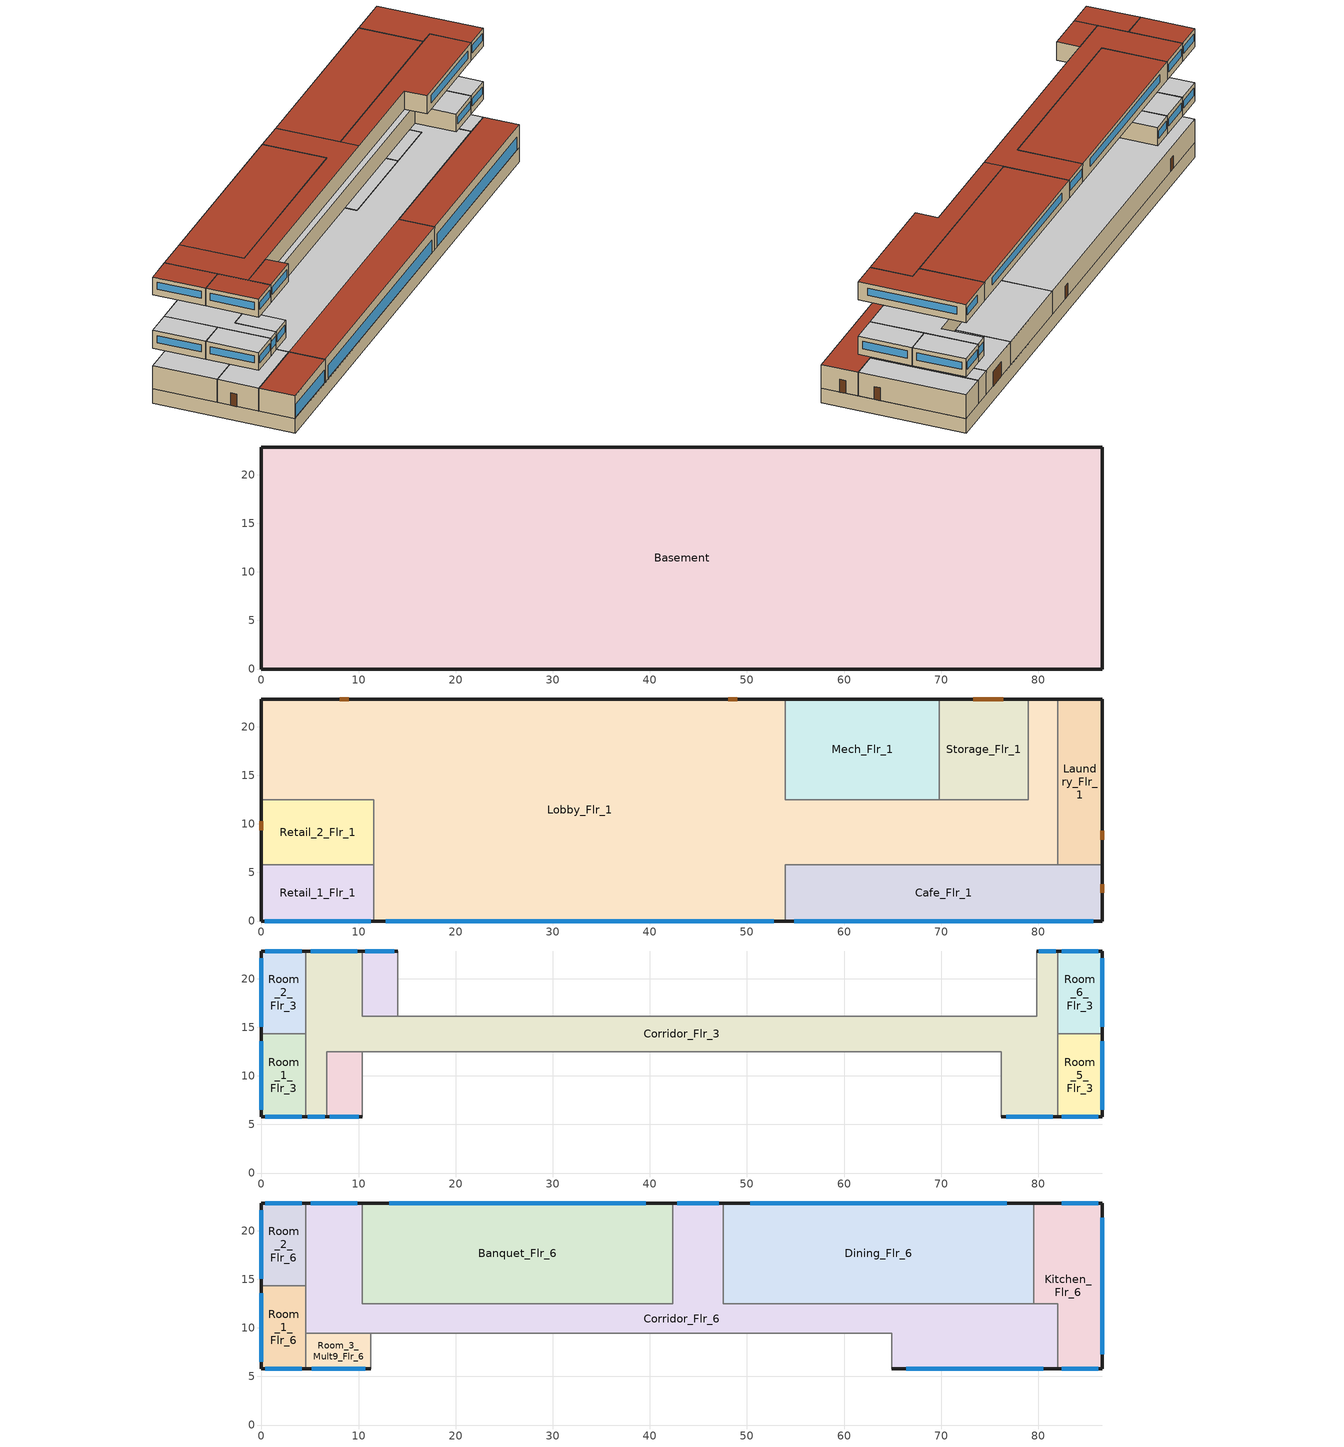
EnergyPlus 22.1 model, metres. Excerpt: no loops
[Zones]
Basement
 floor adiabatic (basement_floor): 86.56,22.86 86.56,0 0,0 0,22.86 z-2.44
 wall ground (Basement_Wall_North_Cfactor): 86.56,22.86 0,22.86 z-2.44:0
 wall ground (Basement_Wall_East_Cfactor): 86.56,0 86.56,22.86 z-2.44:0
 wall ground (Basement_Wall_South_Cfactor): 0,0 86.56,0 z-2.44:0
 wall ground (Basement_Wall_West_Cfactor): 0,22.86 0,0 z-2.44:0
Retail_1_Flr_1
 floor to Basement (nonres_floor): 11.58,5.79 11.58,0 0,0 0,5.79 z0
 wall outside (nonres_ext_wall_grd): 0,5.79 0,0 11.58,0 z0:3.96
 wall to Retail_2_Flr_1 (int_wall): 11.58,5.79 0,5.79 z0:3.96
 wall to Lobby_Flr_1 (int_wall): 11.58,0 11.58,5.79 z0:3.96
 window (NonresWindow_U_0.367_SHGC_0.376): 0.33,0 11.25,0 z0.15:2.28
 roof outside (nonres_roof): 0,5.79 0,0 11.58,0 11.58,5.79 z3.96
Retail_2_Flr_1
 floor to Basement (nonres_floor): 11.58,12.5 11.58,5.79 0,5.79 0,12.5 z0
 wall outside (nonres_ext_wall_grd): 0,12.5 0,5.79 z0:3.96
 wall to Lobby_Flr_1 (int_wall): 11.58,5.79 11.58,12.5 0,12.5 z0:3.96
 door (Swinging Door_con): 0,10.28 0,9.37 z0:2.13
 ceiling adiabatic (nonres_floor_ceiling): 0,12.5 0,5.79 11.58,5.79 11.58,12.5 z3.96
Mech_Flr_1
 floor to Basement (nonres_floor): 69.8,22.86 69.8,12.5 53.95,12.5 53.95,22.86 z0
 wall outside (nonres_ext_wall_grd): 69.8,22.86 53.95,22.86 z0:3.96
 wall to Storage_Flr_1 (int_wall): 69.8,12.5 69.8,22.86 z0:3.96
 wall to Lobby_Flr_1 (int_wall): 53.95,22.86 53.95,12.5 69.8,12.5 z0:3.96
 ceiling adiabatic (nonres_floor_ceiling): 53.95,22.86 53.95,12.5 69.8,12.5 69.8,22.86 z3.96
Storage_Flr_1
 floor to Basement (nonres_floor): 78.94,22.86 78.94,12.5 69.8,12.5 69.8,22.86 z0
 wall outside (nonres_ext_wall_grd): 78.94,22.86 69.8,22.86 z0:3.96
 wall to Lobby_Flr_1 (int_wall): 69.8,12.5 78.94,12.5 78.94,22.86 z0:3.96
 door (Overhead Door_con): 76.37,22.86 73.32,22.86 z0:2.44
 ceiling adiabatic (nonres_floor_ceiling): 69.8,22.86 69.8,12.5 78.94,12.5 78.94,22.86 z3.96
Laundry_Flr_1
 floor to Basement (nonres_floor): 86.56,22.86 86.56,5.79 81.99,5.79 81.99,22.86 z0
 wall outside (nonres_ext_wall_grd): 86.56,5.79 86.56,22.86 81.99,22.86 z0:3.96
 wall to Cafe_Flr_1 (int_wall): 81.99,5.79 86.56,5.79 z0:3.96
 wall to Lobby_Flr_1 (int_wall): 81.99,22.86 81.99,5.79 z0:3.96
 door (Swinging Door_con): 86.56,8.36 86.56,9.28 z0:2.13
 ceiling adiabatic (nonres_floor_ceiling): 81.99,22.86 81.99,5.79 86.56,5.79 86.56,22.86 z3.96
Cafe_Flr_1
 floor to Basement (nonres_floor): 86.56,5.79 86.56,0 53.95,0 53.95,5.79 z0
 wall outside (nonres_ext_wall_grd): 53.95,0 86.56,0 86.56,5.79 z0:3.96
 wall to Lobby_Flr_1 (int_wall): 81.99,5.79 53.95,5.79 53.95,0 z0:3.96
 window (NonresWindow_U_0.367_SHGC_0.376): 54.88,0 85.63,0 z0.15:2.28
 door (Swinging Door_con): 86.56,2.9 86.56,3.81 z0:2.13
 roof outside (nonres_roof): 53.95,5.79 53.95,0 86.56,0 86.56,5.79 z3.96
Lobby_Flr_1
 floor to Basement (nonres_floor): 0,12.5 0,22.86 53.95,22.86 53.95,0 11.58,0 11.58,12.5 z0; 53.95,12.5 78.94,12.5 78.94,22.86 81.99,22.86 81.99,5.79 53.95,5.79 z0
 wall outside (nonres_ext_wall_grd): 53.95,22.86 0,22.86 0,12.5 / 81.99,22.86 78.94,22.86 / 11.58,0 53.95,0 z0:3.96
 window (NonresWindow_U_0.367_SHGC_0.376): 12.79,0 52.74,0 z0.15:2.28
 door (Swinging Door_con): 49,22.86 48.09,22.86 / 8.99,22.86 8.08,22.86 z0:2.13
 ceiling adiabatic (nonres_floor_ceiling): 0,12.5 11.58,12.5 11.58,5.79 81.99,5.79 81.99,22.86 78.94,22.86 78.94,12.5 53.95,12.5 53.95,22.86 0,22.86 z3.96
 roof outside (nonres_roof): 11.58,5.79 11.58,0 53.95,0 53.95,5.79 z3.96
Room_1_Flr_3
 floor adiabatic (nonres_floor): 4.57,14.33 4.57,5.79 0,5.79 0,14.33 z7.01
 wall outside (res_ext_wall_mid): 0,14.33 0,5.79 4.57,5.79 z7.01:10.06
 wall to Room_2_Flr_3 (int_wall): 4.57,14.33 0,14.33 z7.01:10.06
 wall to Corridor_Flr_3 (int_wall): 4.57,5.79 4.57,14.33 z7.01:10.06
 window (ResWindow_U_0.367_SHGC_0.376): 0.4,5.79 4.17,5.79 / 0,13.58 0,6.54 z8.11:9.33
 ceiling adiabatic (nonres_floor_ceiling): 0,14.33 0,5.79 4.57,5.79 4.57,14.33 z10.06
Room_2_Flr_3
 floor adiabatic (nonres_floor): 4.57,22.86 4.57,14.33 0,14.33 0,22.86 z7.01
 wall outside (res_ext_wall_mid): 4.57,22.86 0,22.86 0,14.33 z7.01:10.06
 wall to Corridor_Flr_3 (int_wall): 4.57,14.33 4.57,22.86 z7.01:10.06
 window (ResWindow_U_0.367_SHGC_0.376): 4.17,22.86 0.4,22.86 / 0,22.11 0,15.07 z8.11:9.33
 ceiling adiabatic (nonres_floor_ceiling): 0,22.86 0,14.33 4.57,14.33 4.57,22.86 z10.06
Room_3_Mult19_Flr_3
 floor adiabatic (nonres_floor): 10.36,12.5 10.36,5.79 6.71,5.79 6.71,12.5 z7.01
 wall outside (res_ext_wall_mid): 6.71,5.79 10.36,5.79 z7.01:10.06
 wall adiabatic (int_wall): 10.36,5.79 10.36,12.5 6.71,12.5 6.71,5.79 z7.01:10.06
 window (ResWindow_U_0.367_SHGC_0.376): 7.03,5.79 10.04,5.79 z8.11:9.33
 ceiling adiabatic (nonres_floor_ceiling): 6.71,12.5 6.71,5.79 10.36,5.79 10.36,12.5 z10.06
Room_4_Mult19_Flr_3
 floor adiabatic (nonres_floor): 14.02,22.86 14.02,16.15 10.36,16.15 10.36,22.86 z7.01
 wall outside (res_ext_wall_mid): 14.02,22.86 10.36,22.86 z7.01:10.06
 wall adiabatic (int_wall): 10.36,22.86 10.36,16.15 14.02,16.15 14.02,22.86 z7.01:10.06
 window (ResWindow_U_0.367_SHGC_0.376): 13.7,22.86 10.68,22.86 z8.11:9.33
 ceiling adiabatic (nonres_floor_ceiling): 10.36,22.86 10.36,16.15 14.02,16.15 14.02,22.86 z10.06
Room_5_Flr_3
 floor adiabatic (nonres_floor): 86.56,14.33 86.56,5.79 81.99,5.79 81.99,14.33 z7.01
 wall outside (res_ext_wall_mid): 81.99,5.79 86.56,5.79 86.56,14.33 z7.01:10.06
 wall to Room_6_Flr_3 (int_wall): 86.56,14.33 81.99,14.33 z7.01:10.06
 wall to Corridor_Flr_3 (int_wall): 81.99,14.33 81.99,5.79 z7.01:10.06
 window (ResWindow_U_0.367_SHGC_0.376): 86.56,6.54 86.56,13.58 / 82.39,5.79 86.16,5.79 z8.11:9.33
 ceiling adiabatic (nonres_floor_ceiling): 81.99,14.33 81.99,5.79 86.56,5.79 86.56,14.33 z10.06
Room_6_Flr_3
 floor adiabatic (nonres_floor): 86.56,22.86 86.56,14.33 81.99,14.33 81.99,22.86 z7.01
 wall outside (res_ext_wall_mid): 86.56,14.33 86.56,22.86 81.99,22.86 z7.01:10.06
 wall to Corridor_Flr_3 (int_wall): 81.99,22.86 81.99,14.33 z7.01:10.06
 window (ResWindow_U_0.367_SHGC_0.376): 86.16,22.86 82.39,22.86 / 86.56,15.07 86.56,22.11 z8.11:9.33
 ceiling adiabatic (nonres_floor_ceiling): 81.99,22.86 81.99,14.33 86.56,14.33 86.56,22.86 z10.06
Corridor_Flr_3
 floor adiabatic (nonres_floor): 4.57,5.79 4.57,22.86 10.36,22.86 10.36,12.5 6.71,12.5 6.71,5.79 z7.01; 10.36,16.15 76.2,16.15 76.2,12.5 10.36,12.5 z7.01; 76.2,16.15 79.86,16.15 79.86,22.86 81.99,22.86 81.99,5.79 76.2,5.79 z7.01
 wall outside (nonres_ext_wall_mid): 10.36,22.86 4.57,22.86 / 81.99,22.86 79.86,22.86 / 4.57,5.79 6.71,5.79 / 76.2,5.79 81.99,5.79 z7.01:10.06
 wall adiabatic (int_wall): 6.71,5.79 6.71,12.5 76.2,12.5 76.2,5.79 / 79.86,22.86 79.86,16.15 10.36,16.15 10.36,22.86 z7.01:10.06
 window (NonresWindow_U_0.367_SHGC_0.376): 9.86,22.86 5.08,22.86 / 81.81,22.86 80.04,22.86 / 4.76,5.79 6.52,5.79 / 76.71,5.79 81.48,5.79 z8.11:9.33
 ceiling adiabatic (nonres_floor_ceiling): 4.57,5.79 6.71,5.79 6.71,12.5 10.36,12.5 10.36,22.86 4.57,22.86 z10.06; 10.36,12.5 76.2,12.5 76.2,16.15 10.36,16.15 z10.06; 76.2,5.79 81.99,5.79 81.99,22.86 79.86,22.86 79.86,16.15 76.2,16.15 z10.06
Room_1_Flr_6
 floor adiabatic (nonres_floor): 4.57,14.33 4.57,5.79 0,5.79 0,14.33 z16.15
 wall outside (res_ext_wall_top): 0,14.33 0,5.79 4.57,5.79 z16.15:19.2
 wall to Room_2_Flr_6 (int_wall): 4.57,14.33 0,14.33 z16.15:19.2
 wall adiabatic (int_wall): 4.57,5.79 4.57,14.33 z16.15:19.2
 window (ResWindow_U_0.367_SHGC_0.376): 0.4,5.79 4.17,5.79 / 0,13.58 0,6.54 z17.26:18.48
 roof outside (res_roof): 0,14.33 0,5.79 4.57,5.79 4.57,14.33 z19.2
Room_2_Flr_6
 floor adiabatic (nonres_floor): 4.57,22.86 4.57,14.33 0,14.33 0,22.86 z16.15
 wall outside (res_ext_wall_top): 4.57,22.86 0,22.86 0,14.33 z16.15:19.2
 wall adiabatic (int_wall): 4.57,14.33 4.57,22.86 z16.15:19.2
 window (ResWindow_U_0.367_SHGC_0.376): 4.17,22.86 0.4,22.86 / 0,22.11 0,15.07 z17.26:18.48
 roof outside (res_roof): 0,22.86 0,14.33 4.57,14.33 4.57,22.86 z19.2
Room_3_Mult9_Flr_6
 floor adiabatic (nonres_floor): 11.28,9.45 11.28,5.79 4.57,5.79 4.57,9.45 z16.15
 wall outside (res_ext_wall_top): 4.57,5.79 11.28,5.79 z16.15:19.2
 wall adiabatic (int_wall): 11.28,5.79 11.28,9.45 4.57,9.45 4.57,5.79 z16.15:19.2
 window (ResWindow_U_0.367_SHGC_0.376): 5.16,5.79 10.69,5.79 z17.26:18.48
 roof outside (res_roof): 4.57,9.45 4.57,5.79 11.28,5.79 11.28,9.45 z19.2
Banquet_Flr_6
 floor adiabatic (nonres_floor): 42.37,22.86 42.37,12.5 10.36,12.5 10.36,22.86 z16.15
 wall outside (nonres_ext_wall_top): 42.37,22.86 10.36,22.86 z16.15:19.2
 wall to Corridor_Flr_6 (int_wall): 10.36,22.86 10.36,12.5 42.37,12.5 42.37,22.86 z16.15:19.2
 window (NonresWindow_U_0.367_SHGC_0.376): 39.57,22.86 13.16,22.86 z17.26:18.48
 roof outside (nonres_roof): 10.36,22.86 10.36,12.5 42.37,12.5 42.37,22.86 z19.2
Dining_Flr_6
 floor adiabatic (nonres_floor): 79.55,22.86 79.55,12.5 47.55,12.5 47.55,22.86 z16.15
 wall outside (nonres_ext_wall_top): 79.55,22.86 47.55,22.86 z16.15:19.2
 wall to Kitchen_Flr_6 (int_wall): 79.55,12.5 79.55,22.86 z16.15:19.2
 wall adiabatic (int_wall): 47.55,12.5 79.55,12.5 z16.15:19.2
 wall to Corridor_Flr_6 (int_wall): 47.55,22.86 47.55,12.5 z16.15:19.2
 window (NonresWindow_U_0.367_SHGC_0.376): 76.75,22.86 50.35,22.86 z17.26:18.48
 roof outside (nonres_roof): 47.55,22.86 47.55,12.5 79.55,12.5 79.55,22.86 z19.2
Kitchen_Flr_6
 floor adiabatic (nonres_floor): 79.55,12.5 79.55,22.86 86.56,22.86 86.56,5.79 81.99,5.79 81.99,12.5 z16.15
 wall outside (nonres_ext_wall_top): 81.99,5.79 86.56,5.79 86.56,22.86 79.55,22.86 z16.15:19.2
 wall adiabatic (int_wall): 79.55,12.5 81.99,12.5 z16.15:19.2
 wall to Corridor_Flr_6 (int_wall): 81.99,12.5 81.99,5.79 z16.15:19.2
 window (NonresWindow_U_0.367_SHGC_0.376): 86.16,22.86 82.39,22.86 / 86.56,7.29 86.56,21.37 / 82.39,5.79 86.16,5.79 z17.26:18.48
 roof outside (nonres_roof): 79.55,12.5 81.99,12.5 81.99,5.79 86.56,5.79 86.56,22.86 79.55,22.86 z19.2
Corridor_Flr_6
 floor adiabatic (nonres_floor): 4.57,9.45 4.57,22.86 10.36,22.86 10.36,12.5 42.37,12.5 42.37,22.86 47.55,22.86 47.55,12.5 81.99,12.5 81.99,5.79 64.92,5.79 64.92,9.45 z16.15
 wall outside (nonres_ext_wall_top): 10.36,22.86 4.57,22.86 / 47.55,22.86 42.37,22.86 / 64.92,5.79 81.99,5.79 z16.15:19.2
 wall adiabatic (int_wall): 81.99,12.5 47.55,12.5 / 4.57,22.86 4.57,9.45 64.92,9.45 64.92,5.79 z16.15:19.2
 window (NonresWindow_U_0.367_SHGC_0.376): 9.86,22.86 5.08,22.86 / 47.09,22.86 42.82,22.86 / 66.42,5.79 80.5,5.79 z17.26:18.48
 roof outside (nonres_roof): 4.57,9.45 47.55,9.45 47.55,22.86 42.37,22.86 42.37,12.5 10.36,12.5 10.36,22.86 4.57,22.86 z19.2; 47.55,9.45 64.92,9.45 64.92,5.79 81.99,5.79 81.99,12.5 47.55,12.5 z19.2
[Building]
HotelLarge: North Axis {deg}=0; Terrain=City; Loads Convergence Tolerance Value {W}=0.04; Temperature Convergence Tolerance Value {deltaC}=0.2; Solar Distribution=FullInteriorAndExterior; Maximum Number of Warmup Days=25; Minimum Number of Warmup Days=6
[Site:Location]
Site:Location=William R Fairchild_WA_USA Design_Conditions; Latitude {N+ S-}=48.12; Longitude {W- E+}=-123.5; Time Zone Relative to GMT {GMT+/-}=-8; Elevation {m}=91
[SizingPeriod:DesignDay] Day of Month=21; Dry-Bulb Temperature Range Modifier Type=DefaultMultipliers; Humidity Condition Type=Wetbulb; Barometric Pressure {Pa}=100237; Rain {Yes/No}=No; Snow on ground {Yes/No}=No; Daylight Savings Time Indicator=No
Name | Month | Day Type | Maximum Dry-Bulb Temperature {C} | Daily Dry-Bulb Temperature Range {C} | Wetbulb at Maximum Dry-Bulb {C} | Wind Speed {m/s} design conditions vs. traditional 6.71 m/s (15 mph) | Wind Direction {Degrees; N=0, S=180} | Solar Model Indicator | Clearness {0.0 to 1.1} | Wind Speed {m/s} design conditions vs. traditional 3.35 m/s (7mph) | ASHRAE Clear Sky Optical Depth for Beam Irradiance (taub) | ASHRAE Clear Sky Optical Depth for Diffuse Irradiance (taud)
William R Fairchild Ann Htg 99.6% Condns DB | 1 | WinterDesignDay | -4.3 | 0 | -4.3 | 1.2 | 110 | ASHRAEClearSky | 0
William R Fairchild Ann Clg .4% Condns DB=>MWB | 8 | SummerDesignDay | 26.4 | 9.1 | 17 |  | 90 | ASHRAETau |  | 2.1 | 0.364 | 2.489
[Site:WaterMainsTemperature]
Calculation Method=Correlation; Annual average outdoor air temperature {C}=9.23333; Maximum difference in monthly average outdoor air temperatures {C}=11.6
[Site:GroundTemperature:FCfactorMethod]
January Ground Temperature {C}=9.3; February Ground Temperature {C}=6.7; March Ground Temperature {C}=4.1; April Ground Temperature {C}=4.2; May Ground Temperature {C}=4.2; June Ground Temperature {C}=5.9; July Ground Temperature {C}=9; August Ground Temperature {C}=10; September Ground Temperature {C}=13.3; October Ground Temperature {C}=15; November Ground Temperature {C}=15.7; December Ground Temperature {C}=13.4
[Material:NoMass]
Opaque Door panel_con: MediumRough, 0.475973, 0.9, 0.7, 0.7
Overhead Door_con Panel: MediumRough, 0.568097, 0.9, 0.7, 0.7
CP02 CARPET PAD: VeryRough, 0.21648, 0.9, 0.7, 0.8
Nonres_Roof_Insulation; Res_Roof_Insulation: MediumSmooth, 5.30668, 0.9, 0.7, 0.7
Nonres_Exterior_Wall_Insulation_grd: MediumSmooth, 1.21876, 0.9, 0.7, 0.7
Nonres_Exterior_Wall_Insulation_mid: MediumSmooth, 0.923326, 0.9, 0.7, 0.7
Nonres_Exterior_Wall_Insulation_top: MediumSmooth, 0.908035, 0.9, 0.7, 0.7
Res_Exterior_Wall_Insulation_mid: MediumSmooth, 1.0173, 0.9, 0.7, 0.7
Res_Exterior_Wall_Insulation_top: MediumSmooth, 0.999625, 0.9, 0.7, 0.7
Nonres_Floor_Insulation: MediumSmooth, 4.13066, 0.9, 0.7, 0.7
[Construction]
Swinging Door_con: Opaque Door panel_con
Overhead Door_con: Overhead Door_con Panel
InteriorFurnishings: Std Wood 6inch
int_wall: G01 13mm gypsum board, G01 13mm gypsum board
nonres_roof: F13 Built-up roofing, Nonres_Roof_Insulation, F08 Metal surface
res_roof: F13 Built-up roofing, Res_Roof_Insulation, F08 Metal surface
nonres_ext_wall_grd: 200mm Normalweight concrete wall, Nonres_Exterior_Wall_Insulation_grd, G01 13mm gypsum board
nonres_ext_wall_mid: 200mm Normalweight concrete wall, Nonres_Exterior_Wall_Insulation_mid, G01 13mm gypsum board
nonres_ext_wall_top: 200mm Normalweight concrete wall, Nonres_Exterior_Wall_Insulation_top, G01 13mm gypsum board
res_ext_wall_mid: 200mm Normalweight concrete wall, Res_Exterior_Wall_Insulation_mid, G01 13mm gypsum board
res_ext_wall_top: 200mm Normalweight concrete wall, Res_Exterior_Wall_Insulation_top, G01 13mm gypsum board
nonres_floor: Nonres_Floor_Insulation, 100mm Normalweight concrete floor, CP02 CARPET PAD
nonres_floor_ceiling: CP02 CARPET PAD, 100mm Normalweight concrete floor, Nonres_Floor_Insulation
basement_floor: M10 200mm concrete block basement wall, CP02 CARPET PAD
NonresWindow_U_0.367_SHGC_0.376: Glazing Layer
ResWindow_U_0.367_SHGC_0.376: Residential Window Glazing Layer
[Material]
Name | Roughness | Thickness {m} | Conductivity {W/m-K} | Density {kg/m3} | Specific Heat {J/kg-K} | Thermal Absorptance | Solar Absorptance | Visible Absorptance | Absorptance:Thermal | Absorptance:Solar | Absorptance:Visible
Std Wood 6inch | MediumSmooth | 0.15 | 0.12 | 540 | 1210 | 0.9 | 0.7 | 0.7
F08 Metal surface | Smooth | 0.0008 | 45.28 | 7824 | 500
F13 Built-up roofing | Rough | 0.0095 | 0.16 | 1120 | 1460 |  |  |  | 0.9 | 0.77
G01 13mm gypsum board | Smooth | 0.0127 | 0.16 | 800 | 1090 |  |  |  | 0.9 | 0.7 | 0.5
200mm Normalweight concrete wall | MediumRough | 0.2032 | 2.31 | 2322 | 832
100mm Normalweight concrete floor | MediumRough | 0.1016 | 2.31 | 2322 | 832
M10 200mm concrete block basement wall | MediumRough | 0.2032 | 1.326 | 1842 | 912
[WindowMaterial:SimpleGlazingSystem] U-Factor {W/m2-K}=2.08392; Solar Heat Gain Coefficient=0.376; Visible Transmittance=0.4136
Glazing Layer; Residential Window Glazing Layer
[Construction:CfactorUndergroundWall] C-Factor {W/m2-K}=0.675682; Height {m}=2.439
Basement_Wall_North_Cfactor; Basement_Wall_East_Cfactor; Basement_Wall_South_Cfactor; Basement_Wall_West_Cfactor
[Zone] Type=1; Ceiling Height {m}=-9999; Floor Area {m2}=autocalculate; Part of Total Floor Area=Yes
Name | Multiplier | Volume {m3}
Basement | 1 | 4826.41
Retail_1_Flr_1 | 1 | 265.7636
Retail_2_Flr_1 | 1 | 307.7552
Mech_Flr_1 | 1 | 650.7972
Storage_Flr_1 | 1 | 375.4741
Laundry_Flr_1 | 1 | 309.2236
Cafe_Flr_1 | 1 | 748.3463
Lobby_Flr_1 | 1 | 5183.56
Room_1_Flr_3; Room_5_Flr_3 | 4 | 118.9391
Room_2_Flr_3; Room_6_Flr_3 | 4 | 118.9252
Room_3_Mult19_Flr_3 | 76 | 74.7487
Room_4_Mult19_Flr_3 | 76 | 74.7691
Corridor_Flr_3 | 4 | 1186.91
Room_1_Flr_6 | 1 | 118.9391
Room_2_Flr_6 | 1 | 118.9252
Room_3_Mult9_Flr_6 | 9 | 74.7691
Banquet_Flr_6; Dining_Flr_6 | 1 | 1010.89
Kitchen_Flr_6 | 1 | 314.872
Corridor_Flr_6 | 1 | 1256.16
[InternalMass] Construction=InteriorFurnishings
Name | Zone or ZoneList | Surface Area {m2}
Basement_InternalMass_1 | Basement | 3957.66
Retail_1_Flr_1_InternalMass_1 | Retail_1_Flr_1 | 134.1427
Retail_2_Flr_1_InternalMass_1 | Retail_2_Flr_1 | 155.3378
Mech_Flr_1_InternalMass_1 | Mech_Flr_1 | 328.4864
Storage_Flr_1_InternalMass_1 | Storage_Flr_1 | 189.5185
Laundry_Flr_1_InternalMass_1 | Laundry_Flr_1 | 156.0789
Cafe_Flr_1_InternalMass_1 | Cafe_Flr_1 | 377.7238
Lobby_Flr_1_InternalMass_1 | Lobby_Flr_1 | 2616.37
Room_1_Flr_3_InternalMass_1 | Room_1_Flr_3 | 78.044
Room_2_Flr_3_InternalMass_1 | Room_2_Flr_3 | 78.0349
Room_3_Mult19_Flr_3_InternalMass_1 | Room_3_Mult19_Flr_3 | 49.0477
Room_4_Mult19_Flr_3_InternalMass_1 | Room_4_Mult19_Flr_3 | 49.0611
Room_5_Flr_3_InternalMass_1 | Room_5_Flr_3 | 78.044
Room_6_Flr_3_InternalMass_1 | Room_6_Flr_3 | 78.0349
Corridor_Flr_3_InternalMass_1 | Corridor_Flr_3 | 778.8094
Room_1_Flr_6_InternalMass_1 | Room_1_Flr_6 | 78.044
Room_2_Flr_6_InternalMass_1 | Room_2_Flr_6 | 78.0349
Room_3_Mult9_Flr_6_InternalMass_1 | Room_3_Mult9_Flr_6 | 49.0611
Banquet_Flr_6_InternalMass_1 | Banquet_Flr_6 | 663.3149
Dining_Flr_6_InternalMass_1 | Dining_Flr_6 | 663.3149
Kitchen_Flr_6_InternalMass_1 | Kitchen_Flr_6 | 206.6089
Corridor_Flr_6_InternalMass_1 | Corridor_Flr_6 | 824.2494
[People] Number of People Calculation Method=People; Fraction Radiant=0.3; Sensible Heat Fraction=AUTOCALCULATE; Activity Level Schedule=ACTIVITY_SCH; Enable ASHRAE 55 Comfort Warnings=No; Mean Radiant Temperature Calculation Type=ZoneAveraged; Work Efficiency Schedule=WORK_EFF_SCH; Clothing Insulation Calculation Method=ClothingInsulationSchedule; Clothing Insulation Schedule=CLOTHING_SCH; Air Velocity Schedule=AIR_VELO_SCH; Thermal Comfort Model 1 Type=FANGER
Name | Zone or ZoneList or Space or SpaceList | Number of People Schedule | Number of People
Basement People | Basement | BLDG_OCC_SCH | 106.499
Retail_1_Flr_1 People | Retail_1_Flr_1 | BLDG_OCC_SCH | 10.829
Retail_2_Flr_1 People | Retail_2_Flr_1 | BLDG_OCC_SCH | 12.54
Laundry_Flr_1 People | Laundry_Flr_1 | BLDG_OCC_SCH | 8.4
Cafe_Flr_1 People | Cafe_Flr_1 | BLDG_OCC_SCH | 142.3
Lobby_Flr_1 People | Lobby_Flr_1 | BLDG_OCC_SCH | 422.435
Room_1_Flr_3 People | Room_1_Flr_3 | GuestRoom_Occ_Sch | 1.5
Room_2_Flr_3 People | Room_2_Flr_3 | GuestRoom_Occ_Sch | 1.5
Room_3_Mult19_Flr_3 People | Room_3_Mult19_Flr_3 | ALWAYS_OFF | 1.5
Room_4_Mult19_Flr_3 People | Room_4_Mult19_Flr_3 | GuestRoom_Occ_Sch | 1.5
Room_5_Flr_3 People | Room_5_Flr_3 | GuestRoom_Occ_Sch | 1.5
Room_6_Flr_3 People | Room_6_Flr_3 | GuestRoom_Occ_Sch | 1.5
Room_1_Flr_6 People | Room_1_Flr_6 | GuestRoom_Occ_Sch | 1.5
Room_2_Flr_6 People | Room_2_Flr_6 | GuestRoom_Occ_Sch | 1.5
Room_3_Mult9_Flr_6 People | Room_3_Mult9_Flr_6 | GuestRoom_Occ_Sch | 1.5
Banquet_Flr_6 People | Banquet_Flr_6 | BLDG_OCC_SCH | 249.896
Dining_Flr_6 People | Dining_Flr_6 | BLDG_OCC_SCH | 249.896
Kitchen_Flr_6 People | Kitchen_Flr_6 | BLDG_OCC_SCH | 22.238
STORAGE_FLR_1 People | STORAGE_FLR_1 | BLDG_OCC_SCH | 2.04
CORRIDOR_FLR_3 People | CORRIDOR_FLR_3 | BLDG_OCC_SCH | 20.957
CORRIDOR_FLR_6 People | CORRIDOR_FLR_6 | BLDG_OCC_SCH | 22.18
MECH_FLR_1 People | MECH_FLR_1 | BLDG_OCC_SCH | 2.652
[Lights] Design Level Calculation Method=Watts/Area; Return Air Fraction=0; Fraction Radiant=0.7; Fraction Visible=0.2; Fraction Replaceable=1; Return Air Fraction Calculated from Plenum Temperature=No
Name | Zone or ZoneList or Space or SpaceList | Schedule | Watts per Zone Floor Area {W/m2}
Basement_Lights | Basement | ltg_sch_basement | 6.7179
Retail_1_Flr_1_Lights | Retail_1_Flr_1 | ltg_sch_retail | 9.69947
Retail_2_Flr_1_Lights | Retail_2_Flr_1 | ltg_sch_retail | 9.69947
Mech_Flr_1_Lights | Mech_Flr_1 | ltg_sch_mechanic | 4.62848
Storage_Flr_1_Lights | Storage_Flr_1 | ltg_sch_storage | 4.28618
Laundry_Flr_1_Lights | Laundry_Flr_1 | ltg_sch_laundry | 5.70487
Cafe_Flr_1_Lights | Cafe_Flr_1 | ltg_sch_dining | 9.25695
Lobby_Flr_1_Lights | Lobby_Flr_1 | ltg_sch_lobby | 9.04168
Room_1_Flr_3_Lights | Room_1_Flr_3 | ltg_sch_guestroom | 4.4132
Room_2_Flr_3_Lights | Room_2_Flr_3 | ltg_sch_guestroom | 4.4132
Room_3_Mult19_Flr_3_Lights | Room_3_Mult19_Flr_3 | ltg_sch_guestroom | 4.4132
Room_4_Mult19_Flr_3_Lights | Room_4_Mult19_Flr_3 | ltg_sch_guestroom | 4.4132
Room_5_Flr_3_Lights | Room_5_Flr_3 | ltg_sch_guestroom | 4.4132
Room_6_Flr_3_Lights | Room_6_Flr_3 | ltg_sch_guestroom | 4.4132
Corridor_Flr_3_Lights | Corridor_Flr_3 | ltg_sch_corridor | 4.4132
Room_1_Flr_6_Lights | Room_1_Flr_6 | ltg_sch_guestroom | 4.4132
Room_2_Flr_6_Lights | Room_2_Flr_6 | ltg_sch_guestroom | 4.4132
Room_3_Mult9_Flr_6_Lights | Room_3_Mult9_Flr_6 | ltg_sch_guestroom | 4.4132
Banquet_Flr_6_Lights | Banquet_Flr_6 | ltg_sch_dining | 9.25695
Dining_Flr_6_Lights | Dining_Flr_6 | ltg_sch_dining | 9.25695
Kitchen_Flr_6_Lights | Kitchen_Flr_6 | ltg_sch_kitchen | 11.73265
Corridor_Flr_6_Lights | Corridor_Flr_6 | ltg_sch_corridor | 4.4132
[Daylighting:Controls] Daylighting Method=SplitFlux; Availability Schedule=DaylightAvailSch; Lighting Control Type=Continuousoff; Minimum Input Power Fraction for Continuous or ContinuousOff Dimming Control=0.2; Minimum Light Output Fraction for Continuous or ContinuousOff Dimming Control=0.2; Number of Stepped Control Steps=3; Probability Lighting will be Reset When Needed in Manual Stepped Control=1; Maximum Allowable Discomfort Glare Index=22
Name | Zone or Space | Glare Calculation Daylighting Reference Point | Glare Calculation Azimuth Angle of View Direction Clockwise from Zone y-Axis {deg} | Daylighting Reference Point 1 | Fraction of Lights Controlled by Reference Point 1 | Illuminance Setpoint at Reference Point 1 {lux} | Daylighting Reference Point 2 | Fraction of Lights Controlled by Reference Point 2 | Illuminance Setpoint at Reference Point 2 {lux}
Lobby_Flr_1_DaylCtrl | Lobby_Flr_1 | Lobby_Flr_1_DaylRefPt1 | 180 | Lobby_Flr_1_DaylRefPt1 | 0.07 | 269 | Lobby_Flr_1_DaylRefPt2 | 0.07 | 269
Cafe_Flr_1_DaylCtrl | Cafe_Flr_1 | Cafe_Flr_1_DaylRefPt1 | 180 | Cafe_Flr_1_DaylRefPt1 | 0.39 | 215 | Cafe_Flr_1_DaylRefPt2 | 0.39 | 215
Dining_Flr_6_DaylCtrl | Dining_Flr_6 | Dining_Flr_6_DaylRefPt1 | 0 | Dining_Flr_6_DaylRefPt1 | 0.2 | 215 | Dining_Flr_6_DaylRefPt2 | 0.2 | 215
Banquet_Flr_6_DaylCtrl | Banquet_Flr_6 | Banquet_Flr_6_DaylRefPt1 | 0 | Banquet_Flr_6_DaylRefPt1 | 0.2 | 215 | Banquet_Flr_6_DaylRefPt2 | 0.2 | 215
[ElectricEquipment] Design Level Calculation Method=EquipmentLevel
Name | Zone or ZoneList or Space or SpaceList | Schedule | Design Level {W} | Fraction Latent | Fraction Radiant | Fraction Lost
Basement_MiscPlug_Equip | Basement | BASEMENT_EQUIP_SCH | 10646.1 | 0 | 0.5 | 0
Retail_1_Flr_1_MiscPlug_Equip | Retail_1_Flr_1 | BLDG_EQUIP_SCH | 721.6879 | 0 | 0.5 | 0
Retail_2_Flr_1_MiscPlug_Equip | Retail_2_Flr_1 | BLDG_EQUIP_SCH | 835.7173 | 0 | 0.5 | 0
Mech_Flr_1_MiscPlug_Equip | Mech_Flr_1 | BLDG_EQUIP_SCH | 883.6283 | 0 | 0.5 | 0
Storage_Flr_1_MiscPlug_Equip | Storage_Flr_1 | BLDG_EQUIP_SCH | 254.9024 | 0 | 0.5 | 0
Laundry_Flr_1_MiscPlug_Equip | Laundry_Flr_1 | BLDG_EQUIP_SCH | 4813.47 | 0 | 0.5 | 0
Cafe_Flr_1_MiscPlug_Equip | Cafe_Flr_1 | BLDG_EQUIP_SCH | 1016.08 | 0 | 0.5 | 0
Lobby_Flr_1_MiscPlug_Equip | Lobby_Flr_1 | BLDG_EQUIP_SCH | 10557.1 | 0 | 0.5 | 0
Room_1_Flr_3_PlugMisc_Equip | Room_1_Flr_3 | Guestroom_Eqp_Sch_Adva | 263.3986 | 0 | 0.5 | 0
Room_2_Flr_3_PlugMisc_Equip | Room_2_Flr_3 | Guestroom_Eqp_Sch_Adva | 263.3678 | 0 | 0.5 | 0
Room_3_Mult19_Flr_3_PlugMisc_Equip | Room_3_Mult19_Flr_3 | Guestroom_Eqp_Sch_Adva | 257.9908 | 0 | 0.5 | 0
Room_4_Mult19_Flr_3_PlugMisc_Equip | Room_4_Mult19_Flr_3 | Guestroom_Eqp_Sch_Adva | 258.0614 | 0 | 0.5 | 0
Room_5_Flr_3_PlugMisc_Equip | Room_5_Flr_3 | Guestroom_Eqp_Sch_Adva | 263.3986 | 0 | 0.5 | 0
Room_6_Flr_3_PlugMisc_Equip | Room_6_Flr_3 | Guestroom_Eqp_Sch_Adva | 263.3678 | 0 | 0.5 | 0
Room_1_Flr_6_PlugMisc_Equip | Room_1_Flr_6 | Guestroom_Eqp_Sch_Adva | 263.3986 | 0 | 0.5 | 0
Room_2_Flr_6_PlugMisc_Equip | Room_2_Flr_6 | Guestroom_Eqp_Sch_Adva | 263.3678 | 0 | 0.5 | 0
Room_3_Mult9_Flr_6_PlugMisc_Equip | Room_3_Mult9_Flr_6 | Guestroom_Eqp_Sch_Adva | 258.0614 | 0 | 0.5 | 0
Banquet_Flr_6_MiscPlug_Equip | Banquet_Flr_6 | Kitchen_Elec_Equip_SCH | 22493 | 0 | 0.5 | 0
Dining_Flr_6_MiscPlug_Equip | Dining_Flr_6 | Kitchen_Elec_Equip_SCH | 22493 | 0 | 0.5 | 0
Kitchen_Flr_6_MiscElec_Equip | Kitchen_Flr_6 | Kitchen_Elec_Equip_SCH | 52482.8 | 0.2 | 0.5 | 0.1
Kitchen_Flr_6_Reach-in-Freezer | Kitchen_Flr_6 | Always_on | 277.5 | 0 | 0.25 | 0
Kitchen_Flr_6_Reach-in-Refrigerator | Kitchen_Flr_6 | Always_on | 156.7 | 0 | 0.25 | 0
[Exterior:FuelEquipment] Fuel Use Type=Electricity
Name | Schedule | Design Level {W}
Elevators | BLDG_ELEVATORS | 75383.39
Elevators_Lights_Fan | ELEV_LIGHT_FAN_SCH_ADD_DF | 376
[GasEquipment] Design Level Calculation Method=EquipmentLevel
Name | Zone or ZoneList or Space or SpaceList | Schedule | Design Level {W} | Fraction Latent | Fraction Radiant | Fraction Lost
Laundry_Flr_1_MiscGas_Equip | Laundry_Flr_1 | BLDG_EQUIP_SCH | 41817.4 | 0 | 0.5 | 0
Kitchen_Flr_6_MiscGas_Equip | Kitchen_Flr_6 | Kitchen_Gas_Equip_SCH | 249920 | 0.1 | 0.2 | 0.7
[ZoneInfiltration:DesignFlowRate] Schedule=INFIL_QUARTER_ON_SCH; Design Flow Rate Calculation Method=Flow/ExteriorWallArea; Flow per Exterior Surface Area {m3/s-m2}=0.000569572; Constant Term Coefficient=1; Temperature Term Coefficient=0; Velocity Term Coefficient=0; Velocity Squared Term Coefficient=0
Name | Zone or ZoneList
Retail_1_Flr_1_Infiltration | Retail_1_Flr_1
Retail_2_Flr_1_Infiltration | Retail_2_Flr_1
Mech_Flr_1_Infiltration | Mech_Flr_1
Storage_Flr_1_Infiltration | Storage_Flr_1
Laundry_Flr_1_Infiltration | Laundry_Flr_1
Cafe_Flr_1_Infiltration | Cafe_Flr_1
Lobby_Flr_1_Infiltration | Lobby_Flr_1
Room_1_Flr_3_Infiltration | Room_1_Flr_3
Room_2_Flr_3_Infiltration | Room_2_Flr_3
Room_3_Mult19_Flr_3_Infiltration | Room_3_Mult19_Flr_3
Room_4_Mult19_Flr_3_Infiltration | Room_4_Mult19_Flr_3
Room_5_Flr_3_Infiltration | Room_5_Flr_3
Room_6_Flr_3_Infiltration | Room_6_Flr_3
Corridor_Flr_3_Infiltration | Corridor_Flr_3
Room_1_Flr_6_Infiltration | Room_1_Flr_6
Room_2_Flr_6_Infiltration | Room_2_Flr_6
Room_3_Mult9_Flr_6_Infiltration | Room_3_Mult9_Flr_6
Banquet_Flr_6_Infiltration | Banquet_Flr_6
Dining_Flr_6_Infiltration | Dining_Flr_6
Kitchen_Flr_6_Infiltration | Kitchen_Flr_6
Corridor_Flr_6_Infiltration | Corridor_Flr_6
[Exterior:Lights]
Exterior Facade Lighting: Schedule=Exterior_Lgt_ALWAYS_ON; Design Level {W}=12338.45; Control Option=AstronomicalClock
[EnergyManagementSystem:Sensor]
Facility_Int_LTG: Output:Variable or Output:Meter=InteriorLights:Electricity
[EnergyManagementSystem:GlobalVariable]
Wired_LTG
BoilerType; CapRated; EtRated; PLRx; Ecx; SkinLossRate
[EnergyManagementSystem:Program]
Transformer_Load_Prog: SET Wired_LTG = Facility_Int_LTG*0.0352
vav_with_reheat_MAX_OA_FRAC: IF vav_with_reheat_OA > vav_with_reheat_OA_VRP; SET vav_with_reheat_MAX_OA_FRAC = NULL; ELSE; IF vav_with_reheat_SUPPLY_FLOW > 0; SET vav_with_reheat_MAX_OA_FRAC =      9.3292 / vav_with_reheat_SUPPLY_FLOW; ELSE; SET vav_with_reheat_MAX_OA_FRAC = NULL; ENDIF; ENDIF
init_timesteps_after_doorshut: SET timesteps_after_doorshut_south = 0; SET timesteps_after_doorshut_north = 0
Door_Switch_Enabled_Thermostat_Reset_Program_S_LivingUnit: IF (S_Sliding_Door_Ventilation_Sensor > 0); SET timesteps_after_doorshut_south = 0; SET S_LivingUnit_CLGSETP_Actuator = 32.22; SET S_LivingUnit_HTGSETP_Actuator = 12.78; ELSEIF S_LivingUnit_CLGSETP_Actuator > 24.4; SET timesteps_after_doorshut_south = timesteps_after_doorshut_south + 1; IF timesteps_after_doorshut_south == 1; SET S_LivingUnit_CLGSETP_Actuator = 30; SET S_LivingUnit_HTGSETP_Actuator = 14; ELSEIF timesteps_after_doorshut_south == 2; SET S_LivingUnit_CLGSETP_Actuator = 28; SET S_LivingUnit_HTGSETP_Actuator = 16; ELSEIF timesteps_after_doorshut_south == 3; SET S_LivingUnit_CLGSETP_Actuator = 26; SET S_LivingUnit_HTGSETP_Actuator = 18; ELSEIF timesteps_after_doorshut_south == 4; SET S_LivingUnit_CLGSETP_Actuator = 25; SET S_LivingUnit_HTGSETP_Actuator = 20; SET S_LivingUnit_CLGSETP_Actuator = null; SET S_LivingUnit_HTGSETP_Actuator = null; ENDIF; ELSE; SET timesteps_after_doorshut_south = 0; SET S_LivingUnit_CLGSETP_Actuator = null; SET S_LivingUnit_HTGSETP_Actuator = null; ENDIF
Door_Switch_Enabled_Thermostat_Reset_Program_N_LivingUnit: IF (N_Sliding_Door_Ventilation_Sensor > 0); SET timesteps_after_doorshut_north = 0; SET N_LivingUnit_CLGSETP_Actuator = 32.22; SET N_LivingUnit_HTGSETP_Actuator = 12.78; ELSEIF N_LivingUnit_CLGSETP_Actuator > 24.4; SET timesteps_after_doorshut_north = timesteps_after_doorshut_north + 1; IF timesteps_after_doorshut_north == 1; SET N_LivingUnit_CLGSETP_Actuator = 30; SET N_LivingUnit_HTGSETP_Actuator = 14; ELSEIF timesteps_after_doorshut_north == 2; SET N_LivingUnit_CLGSETP_Actuator = 28; SET N_LivingUnit_HTGSETP_Actuator = 16; ELSEIF timesteps_after_doorshut_north == 3; SET N_LivingUnit_CLGSETP_Actuator = 26; SET N_LivingUnit_HTGSETP_Actuator = 18; ELSEIF timesteps_after_doorshut_north == 4; SET N_LivingUnit_CLGSETP_Actuator = 25; SET N_LivingUnit_HTGSETP_Actuator = 20; SET N_LivingUnit_CLGSETP_Actuator = null; SET N_LivingUnit_HTGSETP_Actuator = null; ENDIF; ELSE; SET timesteps_after_doorshut_north = 0; SET N_LivingUnit_CLGSETP_Actuator = null; SET N_LivingUnit_HTGSETP_Actuator = null; ENDIF
SetBoilerPar: SET CapRated =  370643.31; SET EtRated =  0.8; SET CapRated = (CapRated *3.412)/1000; SET SkinLossRate = 0.02; SET BoilerType = 1; IF BoilerType  == 1; IF CapRated >10000; SET PLRx = 0.2; ELSEIF CapRated >5000; SET PLRx = 0.25; ELSEIF CapRated >1000; SET PLRx = 0.33; ELSE; SET BoilerType = 2; SET PLRx = 0.2; ENDIF; ELSE; SET PLRx = 0.2; ENDIF; IF BoilerType == 1; SET CurveX = 0.975 + 0.305 * PLRx - 0.527 * (PLRx^2) + 0.249 * (PLRx^3); ELSEIF BoilerType == 2; SET CurveX = 0.907 + 0.320 * PLRx - 0.420 * (PLRx^2) + 0.193 * (PLRx^3); ELSE; SET CurveX = 0.492 + 1.41 * PLRx - 1.529 * (PLRx^2) + 0.628 * (PLRx^3); ENDIF; SET LoadX = CapRated * PLRx; SET Etx = CurveX * EtRated; SET InputEx = LoadX/Etx; SET SkinEx = CapRated * SkinLossRate; SET Ecx = (LoadX + SkinEx)/InputEx
[ZoneVentilation:WindandStackOpenArea] Opening Area {m2}=0.02; Opening Area Fraction Schedule=Sliding_Doors_Ventilation_Availability_SCH; Opening Effectiveness=autocalculate; Height Difference {m}=9.6007; Discharge Coefficient for Opening=autocalculate; Minimum Indoor Temperature {C}=18.89; Maximum Indoor Temperature {C}=25.56; Delta Temperature {deltaC}=-100; Minimum Outdoor Temperature {C}=15.56; Maximum Outdoor Temperature {C}=23.89; Maximum Wind Speed {m/s}=40
Name | Zone | Effective Angle {deg}
Room_1_Flr_3 Sliding Door Ventilation | Room_1_Flr_3 | 180
Room_2_Flr_3 Sliding Door Ventilation | Room_2_Flr_3 | 0
Room_3_Mult19_Flr_3 Sliding Door Ventilation | Room_3_Mult19_Flr_3 | 180
Room_4_Mult19_Flr_3 Sliding Door Ventilation | Room_4_Mult19_Flr_3 | 0
Room_5_Flr_3 Sliding Door Ventilation | Room_5_Flr_3 | 180
Room_6_Flr_3 Sliding Door Ventilation | Room_6_Flr_3 | 0
Room_1_Flr_6 Sliding Door Ventilation | Room_1_Flr_6 | 180
Room_2_Flr_6 Sliding Door Ventilation | Room_2_Flr_6 | 0
Room_3_Mult9_Flr_6 Sliding Door Ventilation | Room_3_Mult9_Flr_6 | 180
[SCHEDULE:COMPACT]
ltg_sch_kitchen; ltg_sch_dining; ltg_sch_mechanic; ltg_sch_laundry: Through: 12/31, For: SummerDesignDay, Until: 24:00, 1, For: WinterDesignDay, Until: 24:00, 0, For: Weekdays, Until: 1:00, 0.2, Until: 2:00, 0.15, Until: 5:00, 0.1, Until: 6:00, 0.2, Until: 7:00, 0.4, Until: 8:00, 0.5, Until: 10:00, 0.4, Until: 18:00, 0.25, Until: 19:00, 0.6, Until: 20:00, 0.8, Until: 21:00, 0.9, Until: 22:00, 0.8, Until: 23:00, 0.6, Until: 24:00, 0.3, For: Saturday, Until: 2:00, 0.2, Until: 6:00, 0.1, Until: 8:00, 0.3, Until: 10:00, 0.4, Until: 11:00, 0.3, Until: 18:00, 0.25, Until: 19:00, 0.6, Until: 22:00, 0.7, Until: 23:00, 0.6, Until: 24:00, 0.3, For: AllOtherDays, Until: 2:00, 0.3, Until: 6:00, 0.2, Until: 7:00, 0.3, Until: 9:00, 0.4, Until: 13:00, 0.3, Until: 18:00, 0.2, Until: 19:00, 0.5, Until: 20:00, 0.7, Until: 21:00, 0.8, Until: 22:00, 0.6, Until: 23:00, 0.5, Until: 24:00, 0.3
ltg_sch_basement: Through: 12/31, For: SummerDesignDay, Until: 24:00, 1, For: WinterDesignDay, Until: 24:00, 0, For: Weekdays, Until: 1:00, 0.16805, Until: 2:00, 0.12604, Until: 5:00, 0.08403, Until: 6:00, 0.16805, Until: 7:00, 0.33611, Until: 8:00, 0.42013, Until: 10:00, 0.33611, Until: 18:00, 0.21007, Until: 19:00, 0.50416, Until: 20:00, 0.67221, Until: 21:00, 0.75624, Until: 22:00, 0.67221, Until: 23:00, 0.50416, Until: 24:00, 0.25208, For: Saturday, Until: 2:00, 0.16805, Until: 6:00, 0.08403, Until: 8:00, 0.25208, Until: 10:00, 0.33611, Until: 11:00, 0.25208, Until: 18:00, 0.21007, Until: 19:00, 0.50416, Until: 22:00, 0.58819, Until: 23:00, 0.50416, Until: 24:00, 0.25208, For: AllOtherDays, Until: 2:00, 0.25208, Until: 6:00, 0.16805, Until: 7:00, 0.25208, Until: 9:00, 0.33611, Until: 13:00, 0.25208, Until: 18:00, 0.16805, Until: 19:00, 0.42013, Until: 20:00, 0.58819, Until: 21:00, 0.67221, Until: 22:00, 0.50416, Until: 23:00, 0.42013, Until: 24:00, 0.25208
ltg_sch_lobby; ltg_sch_corridor: Through: 12/31, For: SummerDesignDay, Until: 24:00, 1, For: WinterDesignDay, Until: 24:00, 0, For: Weekdays, Until: 1:00, 0.15, Until: 2:00, 0.1125, Until: 5:00, 0.075, Until: 6:00, 0.15, Until: 7:00, 0.3, Until: 8:00, 0.375, Until: 10:00, 0.3, Until: 18:00, 0.1875, Until: 19:00, 0.45, Until: 20:00, 0.6, Until: 21:00, 0.675, Until: 22:00, 0.6, Until: 23:00, 0.45, Until: 24:00, 0.225, For: Saturday, Until: 2:00, 0.15, Until: 6:00, 0.075, Until: 8:00, 0.225, Until: 10:00, 0.3, Until: 11:00, 0.225, Until: 18:00, 0.1875, Until: 19:00, 0.45, Until: 22:00, 0.525, Until: 23:00, 0.45, Until: 24:00, 0.225, For: AllOtherDays, Until: 2:00, 0.225, Until: 6:00, 0.15, Until: 7:00, 0.225, Until: 9:00, 0.3, Until: 13:00, 0.225, Until: 18:00, 0.15, Until: 19:00, 0.375, Until: 20:00, 0.525, Until: 21:00, 0.6, Until: 22:00, 0.45, Until: 23:00, 0.375, Until: 24:00, 0.225
ltg_sch_storage: Through: 12/31, For: SummerDesignDay, Until: 24:00, 1, For: WinterDesignDay, Until: 24:00, 0, For: Weekdays, Until: 1:00, 0.10325, Until: 2:00, 0.07744, Until: 5:00, 0.05163, Until: 6:00, 0.10325, Until: 7:00, 0.2065, Until: 8:00, 0.25812, Until: 10:00, 0.2065, Until: 18:00, 0.12906, Until: 19:00, 0.30975, Until: 20:00, 0.413, Until: 21:00, 0.46463, Until: 22:00, 0.413, Until: 23:00, 0.30975, Until: 24:00, 0.15487, For: Saturday, Until: 2:00, 0.10325, Until: 6:00, 0.05163, Until: 8:00, 0.15487, Until: 10:00, 0.2065, Until: 11:00, 0.15487, Until: 18:00, 0.12906, Until: 19:00, 0.30975, Until: 22:00, 0.36137, Until: 23:00, 0.30975, Until: 24:00, 0.15487, For: AllOtherDays, Until: 2:00, 0.15487, Until: 6:00, 0.10325, Until: 7:00, 0.15487, Until: 9:00, 0.2065, Until: 13:00, 0.15487, Until: 18:00, 0.10325, Until: 19:00, 0.25812, Until: 20:00, 0.36137, Until: 21:00, 0.413, Until: 22:00, 0.30975, Until: 23:00, 0.25812, Until: 24:00, 0.15487
ltg_sch_guestroom: Through: 12/31, For: SummerDesignDay, Until: 24:00, 1, For: WinterDesignDay, Until: 24:00, 0, For: Weekdays, Until: 1:00, 0.121, Until: 2:00, 0.0935, Until: 5:00, 0.0605, Until: 6:00, 0.121, Until: 7:00, 0.242, Until: 8:00, 0.308, Until: 10:00, 0.242, Until: 18:00, 0.154, Until: 19:00, 0.3685, Until: 20:00, 0.4895, Until: 21:00, 0.55, Until: 22:00, 0.4895, Until: 23:00, 0.3685, Until: 24:00, 0.1815, For: Saturday, Until: 2:00, 0.143, Until: 6:00, 0.0605, Until: 8:00, 0.2255, Until: 10:00, 0.308, Until: 11:00, 0.2255, Until: 18:00, 0.1815, Until: 19:00, 0.4675, Until: 22:00, 0.55, Until: 23:00, 0.4675, Until: 24:00, 0.2255, For: AllOtherDays, Until: 2:00, 0.143, Until: 6:00, 0.0605, Until: 8:00, 0.2255, Until: 10:00, 0.308, Until: 11:00, 0.2255, Until: 18:00, 0.1815, Until: 19:00, 0.4675, Until: 22:00, 0.55, Until: 23:00, 0.4675, Until: 24:00, 0.2255
ltg_sch_retail: Through: 12/31, For: SummerDesignDay, Until: 24:00, 1, For: WinterDesignDay, Until: 24:00, 0, For: Weekdays, Until: 1:00, 0.175, Until: 2:00, 0.13125, Until: 5:00, 0.0875, Until: 6:00, 0.175, Until: 7:00, 0.35, Until: 8:00, 0.4375, Until: 10:00, 0.35, Until: 18:00, 0.21875, Until: 19:00, 0.525, Until: 20:00, 0.7, Until: 21:00, 0.7875, Until: 22:00, 0.7, Until: 23:00, 0.525, Until: 24:00, 0.2625, For: Saturday, Until: 2:00, 0.175, Until: 6:00, 0.0875, Until: 8:00, 0.2625, Until: 10:00, 0.35, Until: 11:00, 0.2625, Until: 18:00, 0.21875, Until: 19:00, 0.525, Until: 22:00, 0.6125, Until: 23:00, 0.525, Until: 24:00, 0.2625, For: AllOtherDays, Until: 2:00, 0.2625, Until: 6:00, 0.175, Until: 7:00, 0.2625, Until: 9:00, 0.35, Until: 13:00, 0.2625, Until: 18:00, 0.175, Until: 19:00, 0.4375, Until: 20:00, 0.6125, Until: 21:00, 0.7, Until: 22:00, 0.525, Until: 23:00, 0.4375, Until: 24:00, 0.2625
[Schedule:Compact]
BASEMENT_EQUIP_SCH: Through: 12/31, For: Weekdays, Until: 01:00, 0.285724, Until: 02:00, 0.238104, Until: 05:00, 0.190483, Until: 06:00, 0.285724, Until: 07:00, 0.476207, Until: 08:00, 0.571449, Until: 10:00, 0.476207, Until: 18:00, 0.333345, Until: 19:00, 0.66669, Until: 20:00, 0.857173, Until: 21:00, 0.904794, Until: 22:00, 0.857173, Until: 23:00, 0.66669, Until: 24:00, 0.380966, For: Saturday, Until: 02:00, 0.285724, Until: 06:00, 0.190483, Until: 08:00, 0.380966, Until: 10:00, 0.476207, Until: 11:00, 0.380966, Until: 18:00, 0.333345, Until: 19:00, 0.66669, Until: 22:00, 0.761931, Until: 23:00, 0.66669, Until: 24:00, 0.380966, For: SummerDesignDay, Until: 24:00, 1, For: WinterDesignDay, Until: 24:00, 0, For: Sunday Holidays AllOtherDays, Until: 02:00, 0.380966, Until: 06:00, 0.285724, Until: 07:00, 0.380966, Until: 09:00, 0.476207, Until: 13:00, 0.380966, Until: 18:00, 0.285724, Until: 19:00, 0.571449, Until: 20:00, 0.761931, Until: 21:00, 0.857173, Until: 22:00, 0.66669, Until: 23:00, 0.571449, Until: 24:00, 0.380966
BLDG_EQUIP_SCH: Through: 12/31, For: Weekdays, Until: 01:00, 0.3, Until: 02:00, 0.25, Until: 05:00, 0.2, Until: 06:00, 0.3, Until: 07:00, 0.5, Until: 08:00, 0.6, Until: 10:00, 0.5, Until: 18:00, 0.35, Until: 19:00, 0.7, Until: 20:00, 0.9, Until: 21:00, 0.95, Until: 22:00, 0.9, Until: 23:00, 0.7, Until: 24:00, 0.4, For: Saturday, Until: 02:00, 0.3, Until: 06:00, 0.2, Until: 08:00, 0.4, Until: 10:00, 0.5, Until: 11:00, 0.4, Until: 18:00, 0.35, Until: 19:00, 0.7, Until: 22:00, 0.8, Until: 23:00, 0.7, Until: 24:00, 0.4, For: SummerDesignDay, Until: 24:00, 1, For: WinterDesignDay, Until: 24:00, 0, For: Sunday Holidays AllOtherDays, Until: 02:00, 0.4, Until: 06:00, 0.3, Until: 07:00, 0.4, Until: 09:00, 0.5, Until: 13:00, 0.4, Until: 18:00, 0.3, Until: 19:00, 0.6, Until: 20:00, 0.8, Until: 21:00, 0.9, Until: 22:00, 0.7, Until: 23:00, 0.6, Until: 24:00, 0.4
GuestRoom_Eqp_Sch_Adva: Through: 12/31, For: Weekdays, Until: 06:00, 0.17, Until: 07:00, 0.62, Until: 08:00, 0.9, Until: 10:00, 0.43, Until: 16:00, 0.12, Until: 17:00, 0.19, Until: 19:00, 0.48, Until: 20:00, 0.46, Until: 21:00, 0.62, Until: 22:00, 0.69, Until: 23:00, 0.34, Until: 24:00, 0.17, For: Saturday Sunday Holidays, Until: 06:00, 0.17, Until: 07:00, 0.3, Until: 08:00, 0.62, Until: 09:00, 0.9, Until: 10:00, 0.62, Until: 16:00, 0.13, Until: 17:00, 0.21, Until: 18:00, 0.4, Until: 19:00, 0.48, Until: 20:00, 0.46, Until: 21:00, 0.62, Until: 22:00, 0.69, Until: 23:00, 0.34, Until: 24:00, 0.17, For: WinterDesignDay, Until: 24:00, 0, For: SummerDesignDay CustomDay1 CustomDay2, Until: 24:00, 1
Kitchen_Elec_Equip_SCH: Through: 12/31, For: Weekday, Until: 06:00, 0.1, Until: 07:00, 0.25, Until: 24:00, 0.3, For: Saturday, Until: 06:00, 0.1, Until: 07:00, 0.25, Until: 24:00, 0.3, For: SummerDesignDay, Until: 24:00, 0.3, For: WinterDesignDay, Until: 24:00, 0, For: Sunday Holidays AllOtherDays, Until: 06:00, 0.1, Until: 07:00, 0.25, Until: 24:00, 0.3
Kitchen_Gas_Equip_SCH: Through: 12/31, For: Weekdays Saturday, Until: 05:00, 0.02, Until: 06:00, 0.05, Until: 07:00, 0.1, Until: 08:00, 0.15, Until: 09:00, 0.2, Until: 10:00, 0.15, Until: 13:00, 0.25, Until: 14:00, 0.2, Until: 15:00, 0.15, Until: 16:00, 0.2, Until: 19:00, 0.3, Until: 21:00, 0.2, Until: 22:00, 0.15, Until: 23:00, 0.1, Until: 24:00, 0.05, For: SummerDesignDay, Until: 24:00, 0.25, For: WinterDesignDay, Until: 24:00, 0, For: Sunday Holidays AllOtherDays, Until: 05:00, 0.02, Until: 06:00, 0.05, Until: 07:00, 0.1, Until: 08:00, 0.15, Until: 09:00, 0.2, Until: 10:00, 0.15, Until: 13:00, 0.25, Until: 14:00, 0.2, Until: 15:00, 0.15, Until: 16:00, 0.2, Until: 19:00, 0.3, Until: 21:00, 0.2, Until: 22:00, 0.15, Until: 23:00, 0.1, Until: 24:00, 0.05
BLDG_ELEVATORS: Through: 12/31, For: SummerDesignday, Until: 24:00, 0.5, For: WinterDesignDay, Until: 24:00, 0.12, For: AllOtherDays, Until: 04:00, 0.12, Until: 05:00, 0.12, Until: 06:00, 0.2, Until: 07:00, 0.4, Until: 09:00, 0.5, Until: 10:00, 0.35, Until: 16:00, 0.15, Until: 17:00, 0.35, Until: 19:00, 0.5, Until: 21:00, 0.4, Until: 22:00, 0.3, Until: 23:00, 0.2, Until: 24:00, 0.12
ELEV_LIGHT_FAN_SCH_ADD_DF: Through: 12/31, For: SummerDesignday, Until: 24:00, 0.5, For: WinterDesignDay, Until: 24:00, 0.05, For: AllOtherDays, Until: 04:00, 0.05, Until: 05:00, 0.1, Until: 06:00, 0.2, Until: 07:00, 0.4, Until: 09:00, 0.5, Until: 10:00, 0.35, Until: 16:00, 0.15, Until: 17:00, 0.35, Until: 19:00, 0.5, Until: 21:00, 0.4, Until: 22:00, 0.3, Until: 23:00, 0.2, Until: 24:00, 0.1
BLDG_OCC_SCH: Through: 12/31, For: Weekdays, Until: 06:00, 0.9, Until: 07:00, 0.7, Until: 09:00, 0.4, Until: 15:00, 0.2, Until: 16:00, 0.3, Until: 19:00, 0.5, Until: 21:00, 0.7, Until: 22:00, 0.8, Until: 24:00, 0.9, For: SummerDesignDay, Until: 24:00, 1, For: Saturday, Until: 06:00, 0.9, Until: 07:00, 0.7, Until: 09:00, 0.5, Until: 17:00, 0.3, Until: 18:00, 0.5, Until: 21:00, 0.6, Until: 24:00, 0.7, For: WinterDesignDay, Until: 24:00, 0, For: Sunday Holidays AllOtherDays, Until: 08:00, 0.7, Until: 11:00, 0.5, Until: 13:00, 0.3, Until: 16:00, 0.2, Until: 17:00, 0.3, Until: 19:00, 0.4, Until: 21:00, 0.6, Until: 24:00, 0.8
GuestRoom_Occ_Sch: Through: 12/31, For: Weekdays, Until: 06:00, 1, Until: 07:00, 0.77, Until: 09:00, 0.43, Until: 15:00, 0.2, Until: 16:00, 0.31, Until: 19:00, 0.54, Until: 21:00, 0.77, Until: 22:00, 0.89, Until: 24:00, 1, For: Saturday Sunday Holidays, Until: 06:00, 1, Until: 07:00, 0.77, Until: 09:00, 0.53, Until: 17:00, 0.3, Until: 18:00, 0.53, Until: 19:00, 0.54, Until: 21:00, 0.65, Until: 24:00, 0.77, For: WinterDesignDay, Until: 24:00, 0, For: SummerDesignDay CustomDay1 CustomDay2, Until: 24:00, 1
INFIL_QUARTER_ON_SCH: Through: 12/31, For: AllDays, Until: 24:00, 0.25
Exterior_Lgt_ALWAYS_ON; ALWAYS_ON: Through: 12/31, For: AllDays, Until: 24:00, 1
ALWAYS_OFF; WORK_EFF_SCH: Through: 12/31, For: AllDays, Until: 24:00, 0
ACTIVITY_SCH: Through: 12/31, For: AllDays, Until: 24:00, 120
AIR_VELO_SCH: Through: 12/31, For: AllDays, Until: 24:00, 0.2
CLOTHING_SCH: Through: 04/30, For: AllDays, Until: 24:00, 1, Through: 09/30, For: AllDays, Until: 24:00, 0.5, Through: 12/31, For: AllDays, Until: 24:00, 1
DaylightAvailSch: Through: 12/31, For: SummerDesignDay WinterDesignDay, Until: 24:00, 0, For: AllOtherDays, Until: 24:00, 1
Sliding_Doors_Ventilation_Availability_SCH: Through: 12/31, For: WinterDesignDay SummerDesignDay, Until: 24:00, 0, For: Allotherdays, Until: 6:00, 0, Until: 9:00, 1, Until: 16:00, 0, Until: 22:00, 1, Until: 24:00, 0
